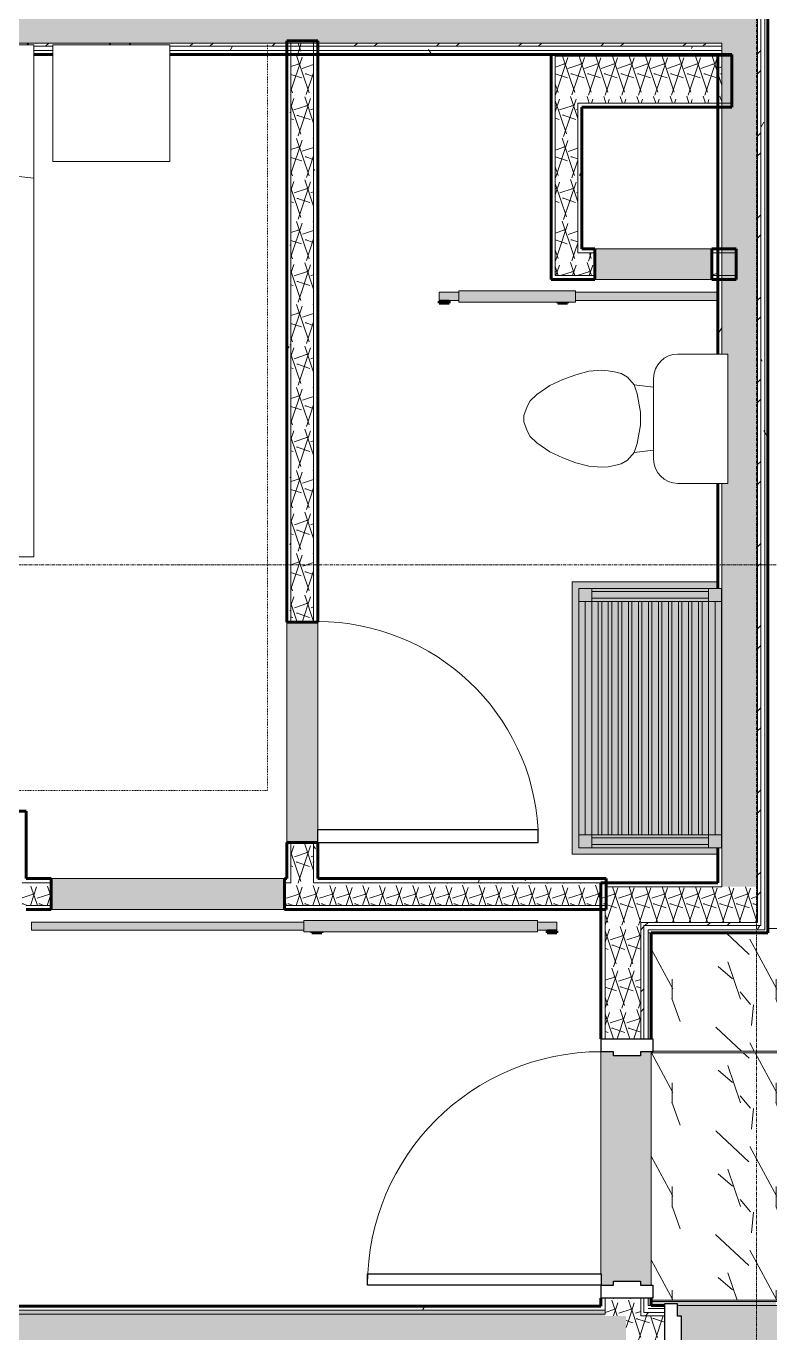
# Model space of a CAD drawing. Header units: inches. Extents: x -4169 to -1846, y 9706 to 12377.
# Drawn here: x -3593.9 to -3479.3, y 10348.7 to 10550.3 of the extents above; entities that cross this region are included whole.
import ezdxf

# ---------------------------------------------------------------- set-up
doc = ezdxf.new("R2010")
doc.units = ezdxf.units.IN
doc.header["$MEASUREMENT"] = 0
doc.linetypes.add('Dash', pattern=[0.25, 0.125, -0.125])
doc.linetypes.add('Grid Line 1_2_', pattern=[0.875, 0.5, -0.125, 0.125, -0.125])
for name, color, linetype, lineweight in [('0-1', 7, 'Continuous', 5), ('0-2', 50, 'Continuous', 18), ('A-CLNG', 13, 'Continuous', 18), ('A-CLNG-PATT-1', 252, 'Continuous', 18), ('A-DOOR', 31, 'Continuous', 18), ('A-DOOR-1', 250, 'Continuous', 9), ('A-DOOR-2', 90, 'Continuous', 30), ('A-DOOR-3', 135, 'Continuous', 18), ('A-DOOR-4', 50, 'Continuous', 18), ('A-DOOR-5', 10, 'Continuous', 60), ('A-DOOR-6', 31, 'Continuous', 30), ('A-DOOR-7', 31, 'Continuous', 9), ('A-DOOR-FRAM', 31, 'Continuous', 30), ('A-WALL', 113, 'Continuous', 18), ('A-WALL-1', 8, 'Continuous', 5), ('A-WALL-4', 10, 'Continuous', 60), ('A-WALL-5', 50, 'Continuous', 18), ('A-WALL-PATT-1', 250, 'Continuous', 9), ('A-WALL-PATT-2', 253, 'Continuous', 9), ('A-WALL-PATT-4', 111, 'Continuous', 9), ('I-FURN-1', 250, 'Continuous', 9), ('I-FURN-HDLN-1', 250, 'Dash', 9), ('I-WALL', 2, 'Continuous', 18), ('I-WALL-2', 2, 'Continuous', 5), ('I-WALL-3', 2, 'Continuous', 60), ('P-SANR-FIXT-2', 250, 'Continuous', 9), ('Q-CASE-1', 9, 'Continuous', 9), ('Q-CASE-3', 250, 'Continuous', 9), ('S-BEAM', 12, 'Continuous', 9), ('S-GRID-1', 1, 'Grid Line 1_2_', 9)]:
    doc.layers.add(name, color=color, linetype=linetype, lineweight=lineweight)
pattern_1 = [(0, (0, 0), (20.48, 5.12), [0.845, -14.515, 0.845, -14.515, -81.92]), (0, (0, 0), (20.48, 5.12), [-30.72, 0.845, -29.875, 0.845, -14.515, -35.84]), (0, (0, 0), (20.48, 5.12), [-76.8, 0.845, -9.395, 0.845, -24.755]), (120, (7.68, 2.56), (-14.67405, 15.1762003), [0.845, -14.515, 0.845, -14.515, -81.92]), (120, (7.68, 2.56), (-14.67405, 15.1762003), [-30.72, 0.845, -29.875, 0.845, -14.515, -35.84]), (120, (7.68, 2.56), (-14.67405, 15.1762003), [-76.8, 0.845, -9.395, 0.845, -24.755]), (240, (10.24, 12.8), (-5.80595, -20.2962003), [0.845, -14.515, 0.845, -14.515, -81.92]), (240, (10.24, 12.8), (-5.80595, -20.2962003), [-30.72, 0.845, -29.875, 0.845, -14.515, -35.84]), (240, (10.24, 12.8), (-5.80595, -20.2962003), [-76.8, 0.845, -9.395, 0.845, -24.755])]
pattern_2 = [(161.57, (0.32, 0.32), (-2.560496185, -0.000537386), [0, -18.214, 2.022, 0]), (18.43, (-0.32, 0.32), (-2.560496185, 0.000537386), [0, -18.214, 2.022, 0]), (108.43, (0.32, 0.32), (1.27922091, -6.400876726), [6.07, -14.166]), (71.57, (-0.32, 0.32), (1.27922091, 6.400876726), [6.07, -14.166])]
pattern_3 = [(45, (0, 0), (-6.335677, 6.335677), []), (45, (0, 9.6), (-6.335677, 6.335677), [])]

# ---------------------------------------------------------------- blocks, each defined once
blk = doc.blocks.new('SWING - SINGLE - FLUSH - 2-10 x 6-8 - PRIVACY-2632541-ENLARGED RCP - 2ND FLOOR PLAN')
at = {"layer": 'A-DOOR-1'}
blk.add_arc((17, 2.37), 34.07, 93.3657, 180, dxfattribs=at)
at = {"layer": 'A-DOOR-2'}
for p, q in [((15, 2.37), (15, 36.38)), ((17, 36.38), (15, 36.38)), ((17, 2.37), (17, 36.38)), ((17, 2.37), (15, 2.37))]:
    blk.add_line(p, q, dxfattribs=at)
blk = doc.blocks.new('BARN - FLUSH - 3-0 x 7-0 BARN DOOR-2638557-ENLARGED RCP - 2ND FLOOR PLAN')
at = {"layer": 'A-DOOR-3'}
for points in [[(-58.5, 5.82), (-58.5, 6), (-60, 6), (-60, 5.67), (-58.5, 5.67)], [(-21, 5.82), (-57, 5.82), (-57, 4.07), (-21, 4.07)], [(-22.23, 6), (-23.73, 6), (-23.73, 5.82), (-22.23, 5.82)]]:
    blk.add_hatch(color=256, dxfattribs=at).paths.add_polyline_path(points, flags=0)
h = blk.add_hatch(color=256, dxfattribs=at)
h.paths.add_polyline_path([(21, 5.57), (-21, 5.55), (-21, 4.95), (21, 4.95), (21, 5.55)], flags=0)
h.paths.add_polyline_path([(-57, 5.57), (-60, 5.55), (-60, 4.95), (-57, 4.95), (-57, 5.57)], flags=0)
h = blk.add_hatch(color=256, dxfattribs=at)
h.paths.add_polyline_path([(21, 4.32), (21, 4.95), (-21, 4.95), (-21, 4.32), (17.92, 4.32)], flags=0)
h.paths.add_polyline_path([(-57, 4.79), (-57, 4.95), (-60, 4.95), (-60, 4.32), (-57, 4.34), (-57, 4.78)], flags=0)
at = {"layer": 'A-DOOR-4'}
for p, q in [((-60, 5.57), (-57, 5.57)), ((-60, 5.57), (-60, 4.95)), ((-60, 4.95), (-60, 4.32)), ((-57, 4.32), (-60, 4.32)), ((-57, 4.07), (-57, 5.82)), ((-57, 5.82), (-21, 5.82)), ((-21, 4.07), (-57, 4.07)), ((-21, 5.82), (-21, 4.07)), ((-21, 5.57), (21, 5.57)), ((21, 4.32), (-21, 4.32)), ((21, 4.95), (21, 5.57)), ((21, 4.32), (21, 4.95))]:
    blk.add_line(p, q, dxfattribs=at)
at = {"layer": 'A-DOOR-5'}
for p, q in [((-60, 6), (-60, 5.67)), ((-58.5, 6), (-60, 6)), ((-60, 5.67), (-58.5, 5.67)), ((-58.5, 5.67), (-58.5, 6)), ((-23.73, 6), (-23.73, 5.82)), ((-22.23, 6), (-23.73, 6)), ((-22.23, 5.82), (-22.23, 6))]:
    blk.add_line(p, q, dxfattribs=at)
blk = doc.blocks.new('Bed-Standard - Queen 60_ x 79_-1433484-ENLARGED RCP - 2ND FLOOR PLAN')
at = {"layer": 'I-FURN-1'}
for p, q in [((-19.31, 41.3), (40.69, 41.3)), ((-19.31, -37.7), (-19.31, 41.3)), ((40.69, 41.3), (40.69, -37.7)), ((40.69, -23.7), (-19.31, -17.13)), ((-16.31, -23.7), (37.69, -23.7)), ((-16.31, -35.7), (-16.31, -23.7)), ((37.69, -35.7), (37.69, -23.7)), ((-16.31, -35.7), (37.69, -35.7)), ((40.69, -37.7), (-19.31, -37.7))]:
    blk.add_line(p, q, dxfattribs=at)
at = {"layer": 'I-FURN-HDLN-1'}
for p, q in [((-55.31, 77.3), (64.69, 77.3)), ((-55.31, -37.7), (-55.31, 77.3)), ((64.69, 77.3), (64.69, -37.7))]:
    blk.add_line(p, q, dxfattribs=at)
blk = doc.blocks.new('Table-Night Stand - 18_ x 18_ x 24_-1372838-ENLARGED RCP - 2ND FLOOR PLAN')
at = {"layer": 'I-FURN-1'}
for p, q in [((0.15, 0), (18.15, 0)), ((0.15, -18), (0.15, 0)), ((18.15, 0), (18.15, -18)), ((18.15, -18), (0.15, -18))]:
    blk.add_line(p, q, dxfattribs=at)
blk = doc.blocks.new('Toilet-Domestic-3D - Toilet-Domestic-3D-1372870-ENLARGED RCP - 2ND FLOOR PLAN')
at = {"layer": 'P-SANR-FIXT-2'}
for p, q in [((-3.74, 10), (-2.74, 11)), ((-2.74, 11), (-1.87, 11.5)), ((-1.87, 11.5), (-0.5, 12)), ((-0.5, 12), (0.5, 12)), ((0.5, 12), (1.87, 11.5)), ((1.87, 11.5), (2.74, 11)), ((2.74, 11), (3.74, 10)), ((-5.13, 8), (-3.74, 10)), ((3.74, 10), (5.13, 8)), ((-6.06, 6), (-5.13, 8)), ((5.13, 8), (6.06, 6)), ((-6.79, 4), (-6.06, 6)), ((6.06, 6), (6.79, 4)), ((-7.33, 1.99), (-6.79, 4)), ((6.79, 4), (7.33, 1.99)), ((-7.5, 0), (-7.33, 1.99)), ((7.33, 1.99), (7.5, 0)), ((-7.41, -1), (-7.5, 0)), ((-7.24, -2), (-7.41, -1)), ((-6.97, -3), (-7.24, -2)), ((7.24, -2), (6.97, -3)), ((7.41, -1), (7.24, -2)), ((7.5, 0), (7.41, -1)), ((-6.4, -4), (-6.97, -3)), ((-5.21, -5), (-6.4, -4)), ((6.4, -4), (5.21, -5)), ((6.97, -3), (6.4, -4)), ((-3.84, -5.5), (-5.21, -5)), ((-4.86, -8.02), (-5.21, -5)), ((-1, -6), (-3.84, -5.5)), ((1, -6), (-1, -6)), ((3.84, -5.5), (1, -6)), ((5.21, -5), (3.84, -5.5)), ((4.86, -8.02), (5.21, -5)), ((6.25, -8.02), (-6.25, -8.02)), ((-9.98, -11.75), (-9.98, -19.48)), ((9.98, -19.48), (9.98, -11.75)), ((-9.98, -19.48), (9.98, -19.48))]:
    blk.add_line(p, q, dxfattribs=at)
for centre, start, end in [((-6.25, -11.75), 90, 180), ((6.25, -11.75), 0, 90)]:
    blk.add_arc(centre, 3.73, start, end, dxfattribs=at)
blk = doc.blocks.new('Bath Vanity - Bath Vanity 42_-V102-ENLARGED RCP - 2ND FLOOR PLAN')
at = {"layer": 'Q-CASE-1'}
h = blk.add_hatch(color=256, dxfattribs=at)
h.paths.add_polyline_path([(21.74, -10.18), (21.74, -1.57), (20.74, -1.57), (20.74, -23), (-19.26, -23), (-19.26, -1.57), (-20.26, -1.57), (-20.26, -24), (21.74, -24), (21.74, -10.73)], flags=0)
h.paths.add_polyline_path([(18.74, -22), (18.74, -21), (-17.26, -21), (-17.26, -22), (14.2, -22)], flags=0)
h.paths.add_polyline_path([(18.74, -12.23), (18.74, -11.73), (-17.26, -11.73), (-17.26, -12.27), (18.74, -12.27)], flags=0)
h.paths.add_polyline_path([(18.74, -10.18), (-17.26, -10.18), (-17.26, -10.73), (18.74, -10.73)], flags=0)
h.paths.add_polyline_path([(18.74, -4), (-17.26, -4), (-17.26, -4.55), (18.74, -4.55)], flags=0)
h.paths.add_polyline_path([(18.74, -13.27), (-17.26, -13.27), (-17.26, -13.82), (18.74, -13.82), (18.74, -13.45)], flags=0)
h.paths.add_polyline_path([(18.74, -14.82), (-17.26, -14.82), (-17.26, -15.36), (18.74, -15.36)], flags=0)
h.paths.add_polyline_path([(18.74, -16.91), (18.74, -16.36), (-17.26, -16.36), (-17.26, -16.91), (14.2, -16.91)], flags=0)
h.paths.add_polyline_path([(18.74, -8.64), (-17.26, -8.64), (-17.26, -9.18), (18.74, -9.18)], flags=0)
h.paths.add_polyline_path([(18.74, -3), (18.74, -2), (-17.26, -2), (-17.26, -3), (14.2, -3)], flags=0)
h.paths.add_polyline_path([(18.74, -18.45), (18.74, -17.91), (-17.26, -17.91), (-17.26, -18.45), (14.2, -18.45)], flags=0)
h.paths.add_polyline_path([(18.74, -20), (18.74, -19.45), (-17.26, -19.45), (-17.26, -20), (14.2, -20)], flags=0)
h.paths.add_polyline_path([(18.74, -7.09), (-17.26, -7.09), (-17.26, -7.64), (18.74, -7.64)], flags=0)
h.paths.add_polyline_path([(18.74, -6.09), (18.74, -5.55), (-17.26, -5.55), (-17.26, -6.09), (14.2, -6.09)], flags=0)
h = blk.add_hatch(color=256, dxfattribs=at)
h.paths.add_polyline_path([(20.74, -21), (18.74, -21), (18.74, -23), (20.74, -23), (20.74, -22)], flags=0)
h.paths.add_polyline_path([(20.74, -3), (20.74, -1), (18.74, -1), (18.74, -3), (20.24, -3)], flags=0)
h.paths.add_polyline_path([(-17.26, -3), (-17.26, -1), (-19.26, -1), (-19.26, -3), (-17.76, -3)], flags=0)
h.paths.add_polyline_path([(-17.26, -22), (-17.26, -21), (-19.26, -21), (-19.26, -23), (-17.26, -23)], flags=0)
for points in [[(18.74, -2), (18.74, -1), (-17.26, -1), (-17.26, -2), (14.2, -2)], [(-18.76, -4), (-18.76, -3), (-19.26, -3), (-19.26, -21), (-18.76, -21), (-18.76, -4.55)], [(-17.76, -4), (-17.76, -3), (-18.76, -3), (-18.76, -21), (-17.76, -21), (-17.76, -4.55)], [(-17.26, -3), (-17.76, -3), (-17.76, -21), (-17.26, -21), (-17.26, -4)], [(18.74, -4), (18.74, -3), (-17.26, -3), (-17.26, -4), (14.2, -4)], [(19.24, -13.27), (19.24, -3), (18.74, -3), (18.74, -21), (19.24, -21), (19.24, -13.45)], [(20.24, -13.27), (20.24, -3), (19.24, -3), (19.24, -21), (20.24, -21), (20.24, -13.45)], [(20.74, -12.23), (20.74, -3), (20.24, -3), (20.24, -21), (20.74, -21), (20.74, -12.27)], [(18.74, -5.55), (18.74, -4.55), (-17.26, -4.55), (-17.26, -5.55), (14.2, -5.55)], [(18.74, -7.09), (18.74, -6.09), (-17.26, -6.09), (-17.26, -7.09), (14.2, -7.09)], [(18.74, -8.64), (18.74, -7.64), (-17.26, -7.64), (-17.26, -8.64), (14.2, -8.64)], [(18.74, -10.18), (18.74, -9.18), (-17.26, -9.18), (-17.26, -10.18), (14.2, -10.18)], [(18.74, -11.73), (18.74, -10.73), (-17.26, -10.73), (-17.26, -11.73), (14.2, -11.73)], [(18.74, -13.27), (18.74, -12.27), (-17.26, -12.27), (-17.26, -13.27), (14.2, -13.27)], [(18.74, -14.82), (18.74, -13.82), (-17.26, -13.82), (-17.26, -14.82), (14.2, -14.82)], [(18.74, -16.36), (18.74, -15.36), (-17.26, -15.36), (-17.26, -16.36), (14.2, -16.36)], [(18.74, -17.91), (18.74, -16.91), (-17.26, -16.91), (-17.26, -17.91), (14.2, -17.91)], [(18.74, -19.45), (18.74, -18.45), (-17.26, -18.45), (-17.26, -19.45), (14.2, -19.45)], [(18.74, -21), (18.74, -20), (-17.26, -20), (-17.26, -21), (14.2, -21)], [(18.74, -22), (-17.26, -22), (-17.26, -23), (18.74, -23)]]:
    blk.add_hatch(color=256, dxfattribs=at).paths.add_polyline_path(points, flags=0)
at = {"layer": 'Q-CASE-3'}
for p, q in [((-20.26, -24), (-20.26, -1.57)), ((-19.26, -3), (-19.26, -1)), ((-19.26, -1), (-17.26, -1)), ((18.74, -1), (-17.26, -1)), ((-17.26, -1), (-17.26, -3)), ((18.74, -2), (-17.26, -2)), ((18.74, -3), (18.74, -1)), ((18.74, -1), (20.74, -1)), ((20.74, -1), (20.74, -3)), ((21.74, -1.57), (21.74, -24)), ((-19.26, -3), (-19.26, -21)), ((-17.26, -3), (-19.26, -3)), ((-18.76, -3), (-18.76, -21)), ((-17.76, -3), (-17.76, -21)), ((18.74, -3), (-17.26, -3)), ((-17.26, -3), (-17.26, -21)), ((-17.26, -4), (18.74, -4)), ((18.74, -3), (18.74, -21)), ((20.74, -3), (18.74, -3)), ((19.24, -3), (19.24, -21)), ((20.24, -3), (20.24, -21)), ((20.74, -3), (20.74, -21)), ((18.74, -4.55), (-17.26, -4.55)), ((-17.26, -5.55), (18.74, -5.55)), ((18.74, -6.09), (-17.26, -6.09)), ((-17.26, -7.09), (18.74, -7.09)), ((18.74, -7.64), (-17.26, -7.64)), ((-17.26, -8.64), (18.74, -8.64)), ((18.74, -9.18), (-17.26, -9.18)), ((-17.26, -10.18), (18.74, -10.18)), ((18.74, -10.73), (-17.26, -10.73)), ((-17.26, -11.73), (18.74, -11.73)), ((18.74, -12.27), (-17.26, -12.27)), ((-17.26, -13.27), (18.74, -13.27)), ((18.74, -13.82), (-17.26, -13.82)), ((-17.26, -14.82), (18.74, -14.82)), ((18.74, -15.36), (-17.26, -15.36)), ((-17.26, -16.36), (18.74, -16.36)), ((18.74, -16.91), (-17.26, -16.91)), ((-17.26, -17.91), (18.74, -17.91)), ((18.74, -18.45), (-17.26, -18.45)), ((-17.26, -19.45), (18.74, -19.45)), ((18.74, -20), (-17.26, -20)), ((-19.26, -23), (-19.26, -21)), ((-19.26, -21), (-17.26, -21)), ((-17.26, -21), (18.74, -21)), ((-17.26, -21), (-17.26, -23)), ((18.74, -22), (-17.26, -22)), ((18.74, -23), (18.74, -21)), ((18.74, -21), (20.74, -21)), ((20.74, -21), (20.74, -23)), ((21.74, -24), (-20.26, -24)), ((-17.26, -23), (-19.26, -23)), ((18.74, -23), (-17.26, -23)), ((20.74, -23), (18.74, -23))]:
    blk.add_line(p, q, dxfattribs=at)
blk = doc.blocks.new('BARN - FLUSH - WIDTH 2-V103-ENLARGED RCP - 2ND FLOOR PLAN')
at = {"layer": 'A-DOOR-3'}
h = blk.add_hatch(color=256, dxfattribs=at)
h.paths.add_polyline_path([(-1.94, -4.95), (9.94, -4.94), (9.94, -4.32), (-12, -4.34), (-12, -4.95), (-2.97, -4.95)], flags=0)
h.paths.add_polyline_path([(-30, -4.95), (-30, -4.32), (-33, -4.34), (-33, -4.95)], flags=0)
h = blk.add_hatch(color=256, dxfattribs=at)
h.paths.add_polyline_path([(-30, -5.57), (-30, -4.95), (-33, -4.95), (-33, -5.57)], flags=0)
h.paths.add_polyline_path([(4.76, -5.57), (9.94, -5.55), (9.94, -4.95), (-12, -4.95), (-12, -5.57), (3.78, -5.57)], flags=0)
for points in [[(-31.5, -6), (-31.5, -5.67), (-33, -5.67), (-33, -6)], [(-12, -5.82), (-12, -4.07), (-30, -4.07), (-30, -5.82), (-17.6, -5.82)], [(-13.23, -6), (-13.23, -5.82), (-14.73, -5.82), (-14.73, -6)]]:
    blk.add_hatch(color=256, dxfattribs=at).paths.add_polyline_path(points, flags=0)
at = {"layer": 'A-DOOR-4'}
for p, q in [((-30, -4.32), (-33, -4.32)), ((-33, -4.32), (-33, -4.95)), ((-33, -4.95), (-33, -5.57)), ((-33, -5.57), (-30, -5.57)), ((-30, -5.82), (-30, -4.07)), ((-30, -4.07), (-12, -4.07)), ((-12, -5.82), (-30, -5.82)), ((-12, -4.07), (-12, -5.82)), ((9.94, -4.32), (-12, -4.32)), ((-12, -5.57), (9.94, -5.57))]:
    blk.add_line(p, q, dxfattribs=at)
at = {"layer": 'A-DOOR-5'}
for p, q in [((-33, -6), (-33, -5.67)), ((-33, -5.67), (-31.5, -5.67)), ((-31.5, -6), (-33, -6)), ((-31.5, -5.67), (-31.5, -6)), ((-14.73, -6), (-14.73, -5.82)), ((-13.23, -6), (-14.73, -6)), ((-13.23, -5.82), (-13.23, -6))]:
    blk.add_line(p, q, dxfattribs=at)
blk = doc.blocks.new('CTR - 1st Phase - Unit Layouts_rvt-1-ENLARGED RCP - 2ND FLOOR PLAN')
at = {"layer": 'A-WALL-1'}
for points in [[(-3508.86, 10545.69), (-3487.3, 10545.71), (-3487.3, 10545.94), (-3512.36, 10545.94), (-3512.36, 10545.69)], [(-3497.95, 10511.19), (-3488.23, 10511.19), (-3488.23, 10515.94), (-3506.23, 10515.94), (-3506.23, 10511.19), (-3499.17, 10511.19)], [(-3548.98, 10424.37), (-3548.98, 10458.37), (-3553.73, 10458.37), (-3553.73, 10424.37), (-3549.61, 10424.37)], [(-3554.1, 10414.04), (-3554.1, 10418.79), (-3590.1, 10418.79), (-3590.1, 10414.04), (-3554.28, 10414.04)]]:
    blk.add_hatch(color=256, dxfattribs=at).paths.add_polyline_path(points, flags=0)
at = {"layer": 'A-WALL-PATT-1'}
h = blk.add_hatch(dxfattribs=at)
h.set_pattern_fill('FP_1', color=256, style=0, pattern_type=2)
h.set_pattern_definition(pattern_1)
h.paths.add_polyline_path([(-3553.11, 10418.79), (-3553.11, 10424.37), (-3553.73, 10424.37), (-3553.73, 10418.79)], flags=0)
h.paths.add_polyline_path([(-3553.11, 10458.37), (-3553.11, 10545.94), (-3553.73, 10545.94), (-3553.73, 10458.37)], flags=0)
h = blk.add_hatch(dxfattribs=at)
h.set_pattern_fill('FP_1', color=256, style=0, pattern_type=2)
h.set_pattern_definition(pattern_1)
h.paths.add_polyline_path([(-3548.98, 10418.79), (-3548.98, 10424.37), (-3549.61, 10424.37), (-3549.61, 10418.79)], flags=0)
h.paths.add_polyline_path([(-3549.61, 10458.37), (-3548.98, 10458.37), (-3548.98, 10545.94), (-3549.61, 10545.94), (-3549.61, 10510.54)], flags=0)
h = blk.add_hatch(dxfattribs=at)
h.set_pattern_fill('FP_1', color=256, style=0, pattern_type=2)
h.set_pattern_definition(pattern_1)
h.paths.add_polyline_path([(-3508.23, 10515.94), (-3508.23, 10538.44), (-3508.86, 10538.44), (-3508.86, 10515.94)], flags=0)
h = blk.add_hatch(dxfattribs=at)
h.set_pattern_fill('FP_1', color=256, style=0, pattern_type=2)
h.set_pattern_definition(pattern_1)
h.paths.add_polyline_path([(-3487.3, 10537.81), (-3487.3, 10538.44), (-3508.23, 10538.44), (-3508.23, 10537.81), (-3490.73, 10537.81)], flags=0)
h = blk.add_hatch(dxfattribs=at)
h.set_pattern_fill('FP_1', color=256, style=0, pattern_type=2)
h.set_pattern_definition(pattern_1)
h.paths.add_polyline_path([(-3512.98, 10511.19), (-3506.23, 10511.19), (-3506.23, 10511.81), (-3512.98, 10511.81)], flags=0)
h.paths.add_polyline_path([(-3488.23, 10511.19), (-3487.3, 10511.19), (-3487.3, 10511.81), (-3488.23, 10511.81)], flags=0)
h = blk.add_hatch(dxfattribs=at)
h.set_pattern_fill('FP_1', color=256, style=0, pattern_type=2)
h.set_pattern_definition(pattern_1)
h.paths.add_polyline_path([(-3504.48, 10418.16), (-3504.48, 10418.79), (-3549.61, 10418.79), (-3549.61, 10418.16), (-3506.39, 10418.16)], flags=0)
h.paths.add_polyline_path([(-3554.1, 10418.16), (-3553.11, 10418.16), (-3553.11, 10418.79), (-3554.1, 10418.79)], flags=0)
h.paths.add_polyline_path([(-3590.1, 10418.16), (-3590.1, 10418.79), (-3593.94, 10418.79), (-3593.94, 10418.16)], flags=0)
h = blk.add_hatch(dxfattribs=at)
h.set_pattern_fill('FP_1', color=256, style=0, pattern_type=2)
h.set_pattern_definition(pattern_1)
h.paths.add_polyline_path([(-3504.48, 10414.04), (-3504.48, 10414.66), (-3554.1, 10414.66), (-3554.1, 10414.04), (-3504.67, 10414.04)], flags=0)
h.paths.add_polyline_path([(-3590.1, 10414.04), (-3590.1, 10414.66), (-3593.94, 10414.66), (-3593.94, 10414.04), (-3592.28, 10414.04)], flags=0)
at = {"layer": 'A-WALL-PATT-2'}
h = blk.add_hatch(dxfattribs=at)
h.set_pattern_fill('FP_2', color=256, style=0, pattern_type=2)
h.set_pattern_definition(pattern_2)
h.paths.add_polyline_path([(-3553.04, 10418.16), (-3549.61, 10418.16), (-3549.61, 10424.37), (-3553.11, 10424.37), (-3553.11, 10418.16)], flags=0)
h.paths.add_polyline_path([(-3553.11, 10458.37), (-3549.61, 10458.37), (-3549.62, 10547.69), (-3553.11, 10547.69), (-3553.11, 10510.54)], flags=0)
h = blk.add_hatch(dxfattribs=at)
h.set_pattern_fill('FP_2', color=256, style=0, pattern_type=2)
h.set_pattern_definition(pattern_2)
h.paths.add_polyline_path([(-3512.36, 10515.31), (-3508.86, 10515.31), (-3508.86, 10545.69), (-3512.36, 10545.69), (-3512.36, 10515.94)], flags=0)
h = blk.add_hatch(dxfattribs=at)
h.set_pattern_fill('FP_2', color=256, style=0, pattern_type=2)
h.set_pattern_definition(pattern_2)
h.paths.add_polyline_path([(-3508.86, 10538.44), (-3486.67, 10538.44), (-3486.67, 10545.69), (-3508.86, 10545.69)], flags=0)
h = blk.add_hatch(dxfattribs=at)
h.set_pattern_fill('FP_2', color=256, style=0, pattern_type=2)
h.set_pattern_definition(pattern_2)
h.paths.add_polyline_path([(-3487.3, 10511.81), (-3487.3, 10515.31), (-3488.23, 10515.31), (-3488.23, 10511.81)], flags=0)
h.paths.add_polyline_path([(-3508.86, 10511.81), (-3506.23, 10511.81), (-3506.23, 10515.31), (-3512.36, 10515.31), (-3512.36, 10511.81)], flags=0)
h = blk.add_hatch(dxfattribs=at)
h.set_pattern_fill('FP_2', color=256, style=0, pattern_type=2)
h.set_pattern_definition(pattern_2)
h.paths.add_polyline_path([(-3504.48, 10414.66), (-3504.48, 10418.16), (-3554.1, 10418.16), (-3554.1, 10414.66), (-3506.39, 10414.66)], flags=0)
h.paths.add_polyline_path([(-3594.57, 10414.66), (-3590.1, 10414.66), (-3590.1, 10418.16), (-3594.57, 10418.16)], flags=0)
at = {"layer": 'A-WALL-4'}
for p, q in [((-3553.73, 10458.37), (-3553.73, 10548.04)), ((-3553.73, 10548.04), (-3548.98, 10548.04)), ((-3548.98, 10548.04), (-3548.98, 10458.37)), ((-3512.98, 10515.94), (-3512.98, 10545.94)), ((-3512.98, 10545.94), (-3512.36, 10545.94)), ((-3512.36, 10545.94), (-3508.23, 10545.94)), ((-3508.23, 10545.94), (-3485.1, 10545.94)), ((-3485.1, 10545.94), (-3485.1, 10537.81)), ((-3508.23, 10537.81), (-3508.23, 10515.94)), ((-3485.1, 10537.81), (-3508.23, 10537.81)), ((-3512.98, 10511.81), (-3512.98, 10515.94)), ((-3508.23, 10515.94), (-3506.23, 10515.94)), ((-3506.23, 10515.94), (-3506.23, 10511.19)), ((-3488.23, 10515.94), (-3484.47, 10515.94)), ((-3488.23, 10511.19), (-3488.23, 10515.94)), ((-3484.47, 10515.94), (-3484.47, 10511.19)), ((-3512.98, 10511.19), (-3512.98, 10511.81)), ((-3506.23, 10511.19), (-3512.98, 10511.19)), ((-3484.47, 10511.19), (-3488.23, 10511.19)), ((-3548.98, 10458.37), (-3553.73, 10458.37)), ((-3599.24, 10429.21), (-3593.94, 10429.21)), ((-3593.94, 10429.21), (-3593.94, 10428.59)), ((-3593.94, 10428.59), (-3593.94, 10424.46)), ((-3593.94, 10424.46), (-3593.94, 10418.79)), ((-3553.73, 10418.79), (-3553.73, 10424.37)), ((-3553.73, 10424.37), (-3548.98, 10424.37)), ((-3548.98, 10424.37), (-3548.98, 10418.79)), ((-3593.94, 10418.79), (-3590.1, 10418.79)), ((-3590.1, 10418.79), (-3590.1, 10414.04)), ((-3554.1, 10418.79), (-3553.73, 10418.79)), ((-3554.1, 10414.04), (-3554.1, 10418.79)), ((-3548.98, 10418.79), (-3504.48, 10418.79)), ((-3504.48, 10418.79), (-3504.48, 10414.04)), ((-3590.1, 10414.04), (-3593.94, 10414.04)), ((-3504.48, 10414.04), (-3554.1, 10414.04))]:
    blk.add_line(p, q, dxfattribs=at)
at = {"layer": 'A-WALL-5'}
for p, q in [((-3553.11, 10458.37), (-3553.11, 10548.04)), ((-3549.61, 10458.37), (-3549.61, 10548.04)), ((-3512.36, 10545.94), (-3512.36, 10545.69)), ((-3512.36, 10545.94), (-3512.36, 10545.69)), ((-3512.36, 10545.69), (-3512.36, 10515.94)), ((-3508.86, 10545.69), (-3512.36, 10545.69)), ((-3508.23, 10545.69), (-3508.86, 10545.69)), ((-3508.23, 10545.69), (-3485.1, 10545.69)), ((-3508.86, 10538.44), (-3508.86, 10515.94)), ((-3508.23, 10538.44), (-3508.86, 10538.44)), ((-3508.23, 10538.44), (-3485.1, 10538.44)), ((-3512.36, 10515.94), (-3512.36, 10515.31)), ((-3512.36, 10515.31), (-3512.36, 10511.81)), ((-3508.86, 10515.94), (-3508.86, 10515.31)), ((-3506.23, 10515.31), (-3508.86, 10515.31)), ((-3488.23, 10515.94), (-3506.23, 10515.94)), ((-3484.47, 10515.31), (-3488.23, 10515.31)), ((-3506.23, 10511.81), (-3512.36, 10511.81)), ((-3506.23, 10511.19), (-3488.23, 10511.19)), ((-3484.47, 10511.81), (-3488.23, 10511.81)), ((-3553.73, 10458.37), (-3553.73, 10424.37)), ((-3548.98, 10424.37), (-3548.98, 10458.37)), ((-3553.11, 10418.79), (-3553.11, 10424.37)), ((-3549.61, 10418.79), (-3549.61, 10424.37)), ((-3594.57, 10418.16), (-3593.94, 10418.16)), ((-3590.1, 10418.16), (-3593.94, 10418.16)), ((-3554.1, 10418.79), (-3590.1, 10418.79)), ((-3553.11, 10418.16), (-3554.1, 10418.16)), ((-3553.11, 10418.79), (-3553.11, 10418.16)), ((-3549.61, 10418.79), (-3549.61, 10418.16)), ((-3504.48, 10418.16), (-3549.61, 10418.16)), ((-3590.1, 10414.66), (-3593.94, 10414.66)), ((-3590.1, 10414.04), (-3554.1, 10414.04)), ((-3504.48, 10414.66), (-3554.1, 10414.66))]:
    blk.add_line(p, q, dxfattribs=at)
at = {"layer": '0-2'}
for name, p, rotation in [('Bed-Standard - Queen 60_ x 79_-1433484-ENLARGED RCP - 2ND FLOOR PLAN', (-3612.05, 10509.71), 180), ('Table-Night Stand - 18_ x 18_ x 24_-1372838-ENLARGED RCP - 2ND FLOOR PLAN', (-3571.66, 10529.41), 180), ('Toilet-Domestic-3D - Toilet-Domestic-3D-1372870-ENLARGED RCP - 2ND FLOOR PLAN', (-3505.2, 10489.74), 90.00000000000811), ('Bath Vanity - Bath Vanity 42_-V102-ENLARGED RCP - 2ND FLOOR PLAN', (-3485.72, 10444.3), 269.9999999999998), ('SWING - SINGLE - FLUSH - 2-10 x 6-8 - PRIVACY-2632541-ENLARGED RCP - 2ND FLOOR PLAN', (-3551.36, 10441.37), 269.9999999999893), ('BARN - FLUSH - 3-0 x 7-0 BARN DOOR-2638557-ENLARGED RCP - 2ND FLOOR PLAN', (-3572.1, 10416.41), 180)]:
    blk.add_blockref(name, p, dxfattribs=dict(at, rotation=rotation))
blk.add_blockref('BARN - FLUSH - WIDTH 2-V103-ENLARGED RCP - 2ND FLOOR PLAN', (-3497.23, 10513.56), dxfattribs=at)
blk = doc.blocks.new('CTR - 1st Phase - Shell_rvt-1-ENLARGED RCP - 2ND FLOOR PLAN')
at = {"layer": 'S-GRID-1'}
for p, q in [((-3481.32, 9836.18), (-3481.32, 12344.54)), ((-1846.46, 10467.19), (-4136.46, 10467.19))]:
    blk.add_line(p, q, dxfattribs=at)
blk = doc.blocks.new('Dimension Lumber - LVL - 3_5X5_5-V162-ENLARGED RCP - 2ND FLOOR PLAN')
at = {"layer": 'S-BEAM'}
blk.add_hatch(color=256, dxfattribs=at).paths.add_polyline_path([(18.6, 1.17), (35.62, 1.17), (35.62, 1.75), (-43.63, 1.75), (-43.63, 1.17), (-41.6, 1.17), (-41.6, 1.42), (-39.6, 1.42), (-39.6, 1.17), (-24.37, 1.17), (-24.37, 1.73), (18.6, 1.73)], flags=0)
blk.add_line((-43.63, 1.75), (35.62, 1.75), dxfattribs=at)
blk = doc.blocks.new('HOLLOW METAL - UNIT DOOR-2160819-ENLARGED RCP - 2ND FLOOR PLAN')
at = {"layer": 'A-DOOR-6'}
for p, q in [((16.25, -4.125), (18, -4.125)), ((16.25, -40.125), (16.25, -4.125)), ((18, -4.125), (18, -40.125)), ((18, -40.125), (16.25, -40.125))]:
    blk.add_line(p, q, dxfattribs=at)
at = {"layer": 'A-DOOR-7'}
blk.add_arc((18, -4.125), 36, 180, 270, dxfattribs=at)
at = {"layer": 'A-DOOR-FRAM'}
for p, q in [((-20, 3.875), (-18, 3.875)), ((-20, -4.125), (-20, 3.875)), ((-18, 3.875), (-18, 1.9375)), ((18, 3.875), (20, 3.875)), ((18, 1.9375), (18, 3.875)), ((20, 3.875), (20, -4.125)), ((-18, 1.9375), (-17.375, 1.9375)), ((-17.375, 1.9375), (-17.375, -2.1875)), ((17.375, 1.9375), (18, 1.9375)), ((17.375, -2.1875), (17.375, 1.9375)), ((-18, -2.1875), (-18, -4.125)), ((-17.375, -2.1875), (-18, -2.1875)), ((18, -2.1875), (17.375, -2.1875)), ((18, -4.125), (18, -2.1875)), ((-18, -4.125), (-20, -4.125)), ((20, -4.125), (18, -4.125))]:
    blk.add_line(p, q, dxfattribs=at)
blk = doc.blocks.new('HOLLOW METAL - UNIT DOOR-2154430-ENLARGED RCP - 2ND FLOOR PLAN')
at = {"layer": 'A-DOOR-6'}
for p, q in [((18, 40.125), (16.25, 40.125)), ((16.25, 40.125), (16.25, 4.125)), ((18, 4.125), (18, 40.125)), ((16.25, 4.125), (18, 4.125))]:
    blk.add_line(p, q, dxfattribs=at)
at = {"layer": 'A-DOOR-7'}
blk.add_arc((18, 4.125), 36, 90, 180, dxfattribs=at)
at = {"layer": 'A-DOOR-FRAM'}
for p, q in [((-18, 4.125), (-20, 4.125)), ((-20, 4.125), (-20, -3.875)), ((-18, 2.1875), (-18, 4.125)), ((18, 4.125), (18, 2.1875)), ((20, 4.125), (18, 4.125)), ((20, -3.875), (20, 4.125)), ((-17.375, 2.1875), (-18, 2.1875)), ((-17.375, -1.9375), (-17.375, 2.1875)), ((18, 2.1875), (17.375, 2.1875)), ((17.375, 2.1875), (17.375, -1.9375)), ((-18, -3.875), (-18, -1.9375)), ((-18, -1.9375), (-17.375, -1.9375)), ((17.375, -1.9375), (18, -1.9375)), ((18, -1.9375), (18, -3.875)), ((-20, -3.875), (-18, -3.875)), ((18, -3.875), (20, -3.875))]:
    blk.add_line(p, q, dxfattribs=at)

msp = doc.modelspace()

# ---------------------------------------------------------------- hatches: boundary and pattern name
at = {"layer": 'A-CLNG-PATT-1'}
h = msp.add_hatch(dxfattribs=at)
h.set_pattern_fill('FP_56', color=256, style=0, pattern_type=2)
h.set_pattern_definition([(108.435, (4.16, 0), (-16.000521, 32.0003383), [6.072, -44.525]), (139.399, (2.24, 5.76), (-96.00016541, 79.9998798), [2.95, -144.562]), (136.848, (16, 7.68), (-240.00202852, 223.9982064), [7.018, -343.889]), (109.983, (10.88, 12.48), (-47.99971113, 127.99986808), [3.746, -183.53]), (90, (9.6, 0), (-16, 16), [3.2, -12.8]), (118.443, (9.6, 3.2), (112.0002199, -207.99937941), [8.734, -427.981]), (84.289, (5.44, 10.88), (-16.00092206, -143.99947947), [3.216, -157.582]), (129.806, (5.76, 14.08), (64.00060153, -80.0001644), [2.499, -122.465])])
h.paths.add_polyline_path([(-3435.32, 10352.96), (-3435.32, 10353.52), (-3478.3, 10353.52), (-3478.3, 10352.96), (-3457.52, 10352.96), (-3457.52, 10353.21), (-3455.52, 10353.21), (-3455.52, 10352.96)], flags=0)
h.paths.add_polyline_path([(-3497.3, 10353.77), (-3435.32, 10353.77), (-3435.32, 10391.92), (-3497.55, 10391.92), (-3497.55, 10356.09), (-3497.3, 10356.09), (-3497.3, 10354.09), (-3497.55, 10354.09), (-3497.55, 10353.77)], flags=0)
h.paths.add_polyline_path([(-3447.3, 10392.17), (-3435.32, 10392.17), (-3435.32, 10411.12), (-3479.55, 10411.12), (-3479.55, 10410.41), (-3497.55, 10410.41), (-3497.55, 10394.09), (-3497.3, 10394.09), (-3497.3, 10392.17), (-3455.74, 10392.17)], flags=0)
at = {"layer": 'A-WALL-PATT-4'}
h = msp.add_hatch(dxfattribs=at)
h.set_pattern_fill('FP_1', color=256, style=0, pattern_type=2)
h.set_pattern_definition(pattern_1)
h.paths.add_polyline_path([(-3480.05, 10410.91), (-3479.55, 10410.91), (-3479.55, 10650.06), (-3480.05, 10650.06), (-3480.05, 10411.12)], flags=0)
h = msp.add_hatch(dxfattribs=at)
h.set_pattern_fill('FP_38', color=256, style=0, pattern_type=2)
h.set_pattern_definition(pattern_3)
h.paths.add_polyline_path([(-3481.07, 10412.04), (-3480.67, 10412.04), (-3480.67, 10648.94), (-3481.17, 10648.94), (-3481.17, 10412.04)], flags=0)
h = msp.add_hatch(dxfattribs=at)
h.set_pattern_fill('FP_1', color=256, style=0, pattern_type=2)
h.set_pattern_definition(pattern_1)
h.paths.add_polyline_path([(-3480.05, 10411.54), (-3480.06, 10649.44), (-3480.67, 10649.44), (-3480.66, 10411.54)], flags=0)
h = msp.add_hatch(dxfattribs=at)
h.set_pattern_fill('FP_1', color=256, style=0, pattern_type=2)
h.set_pattern_definition(pattern_1)
h.paths.add_polyline_path([(-3486.67, 10418.16), (-3486.67, 10479.77), (-3487.3, 10479.77), (-3487.3, 10463.56), (-3486.72, 10463.56), (-3486.72, 10423.56), (-3487.3, 10423.56), (-3487.3, 10418.16)], flags=0)
h.paths.add_polyline_path([(-3487.3, 10499.72), (-3486.67, 10499.72), (-3486.67, 10538.44), (-3487.3, 10538.44), (-3487.3, 10508.16)], flags=0)
h.paths.add_polyline_path([(-3486.72, 10545.69), (-3486.67, 10545.69), (-3486.67, 10546.56), (-3487.3, 10546.56), (-3487.3, 10545.69), (-3486.76, 10545.69)], flags=0)
h.paths.add_polyline_path([(-3487.3, 10553.81), (-3486.67, 10553.82), (-3486.67, 10642.81), (-3487.3, 10642.81), (-3487.3, 10554.44)], flags=0)
h = msp.add_hatch(dxfattribs=at)
h.set_pattern_fill('FP_2', color=256, style=0, pattern_type=2)
h.set_pattern_definition(pattern_2)
h.paths.add_polyline_path([(-3481.17, 10417.54), (-3481.18, 10643.44), (-3486.67, 10643.44), (-3486.67, 10499.72), (-3485.72, 10499.72), (-3485.72, 10479.77), (-3486.67, 10479.77), (-3486.67, 10417.54), (-3481.59, 10417.54)], flags=0)
h = msp.add_hatch(dxfattribs=at)
h.set_pattern_fill('FP_2', color=256, style=0, pattern_type=2)
h.set_pattern_definition(pattern_2)
h.paths.add_polyline_path([(-3486.67, 10547.69), (-3486.67, 10553.19), (-3852.47, 10553.19), (-3852.47, 10547.69), (-3487.01, 10547.69)], flags=0)
h = msp.add_hatch(dxfattribs=at)
h.set_pattern_fill('FP_38', color=256, style=0, pattern_type=2)
h.set_pattern_definition(pattern_3)
h.paths.add_polyline_path([(-3486.67, 10547.19), (-3486.67, 10547.69), (-3549.61, 10547.69), (-3549.61, 10547.19), (-3486.7, 10547.19)], flags=0)
h.paths.add_polyline_path([(-3814.04, 10547.19), (-3747.99, 10547.19), (-3747.99, 10547.41), (-3717.99, 10547.41), (-3717.99, 10547.19), (-3680.87, 10547.19), (-3680.87, 10547.69), (-3814.04, 10547.69), (-3814.04, 10547.64)], flags=0)
h.paths.add_polyline_path([(-3821.29, 10547.19), (-3821.29, 10547.69), (-3852.47, 10547.69), (-3852.47, 10547.19), (-3823.54, 10547.19)], flags=0)
h.paths.add_polyline_path([(-3673.74, 10547.19), (-3673.74, 10547.41), (-3655.74, 10547.41), (-3655.74, 10547.19), (-3652.74, 10547.19), (-3652.74, 10547.41), (-3592.74, 10547.41), (-3592.74, 10547.19), (-3589.81, 10547.19), (-3589.81, 10547.41), (-3571.81, 10547.41), (-3571.81, 10547.19), (-3553.11, 10547.19), (-3553.11, 10547.69), (-3677.37, 10547.69), (-3677.37, 10547.19)], flags=0)
h = msp.add_hatch(dxfattribs=at)
h.set_pattern_fill('FP_1', color=256, style=0, pattern_type=2)
h.set_pattern_definition(pattern_1)
h.paths.add_polyline_path([(-3486.67, 10546.56), (-3486.67, 10547.19), (-3549.61, 10547.19), (-3549.61, 10546.56), (-3486.71, 10546.56)], flags=0)
h.paths.add_polyline_path([(-3835.61, 10546.56), (-3747.99, 10546.56), (-3747.99, 10547.19), (-3852.47, 10547.19), (-3852.47, 10546.56), (-3848.54, 10546.56)], flags=0)
h.paths.add_polyline_path([(-3571.81, 10546.56), (-3553.11, 10546.56), (-3553.11, 10547.19), (-3571.81, 10547.19), (-3571.81, 10546.71)], flags=0)
h.paths.add_polyline_path([(-3717.99, 10546.56), (-3680.87, 10546.56), (-3680.87, 10547.19), (-3717.99, 10547.19), (-3717.99, 10546.96)], flags=0)
h.paths.add_polyline_path([(-3677.37, 10546.56), (-3673.74, 10546.56), (-3673.74, 10547.19), (-3677.37, 10547.19), (-3677.37, 10546.89)], flags=0)
h.paths.add_polyline_path([(-3589.81, 10546.56), (-3589.81, 10547.19), (-3592.74, 10547.19), (-3592.74, 10546.56)], flags=0)
h.paths.add_polyline_path([(-3655.74, 10546.56), (-3652.74, 10546.56), (-3652.74, 10547.19), (-3655.74, 10547.19), (-3655.74, 10546.85)], flags=0)
h = msp.add_hatch(dxfattribs=at)
h.set_pattern_fill('FP_1', color=256, style=0, pattern_type=2)
h.set_pattern_definition(pattern_1)
h.paths.add_polyline_path([(-3852.47, 10545.94), (-3747.99, 10545.94), (-3747.99, 10546.56), (-3852.47, 10546.56)], flags=0)
h.paths.add_polyline_path([(-3487.3, 10545.94), (-3487.3, 10546.56), (-3549.61, 10546.56), (-3549.61, 10545.94), (-3491.35, 10545.94)], flags=0)
h.paths.add_polyline_path([(-3565.2, 10545.94), (-3553.11, 10545.94), (-3553.11, 10546.56), (-3571.81, 10546.56), (-3571.81, 10545.94)], flags=0)
h.paths.add_polyline_path([(-3717.99, 10545.94), (-3680.87, 10545.94), (-3680.87, 10546.56), (-3717.99, 10546.56)], flags=0)
h.paths.add_polyline_path([(-3592.74, 10545.94), (-3589.81, 10545.94), (-3589.81, 10546.56), (-3592.74, 10546.56)], flags=0)
h.paths.add_polyline_path([(-3673.74, 10545.94), (-3673.74, 10546.56), (-3677.37, 10546.56), (-3677.37, 10545.94)], flags=0)
h.paths.add_polyline_path([(-3652.74, 10545.94), (-3652.74, 10546.56), (-3655.74, 10546.56), (-3655.74, 10545.94)], flags=0)
h = msp.add_hatch(dxfattribs=at)
h.set_pattern_fill('FP_2', color=256, style=0, pattern_type=2)
h.set_pattern_definition(pattern_2)
h.paths.add_polyline_path([(-3504.67, 10412.04), (-3481.17, 10412.04), (-3481.17, 10417.54), (-3504.48, 10417.54), (-3504.48, 10414.04), (-3504.67, 10414.04)], flags=0)
h = msp.add_hatch(dxfattribs=at)
h.set_pattern_fill('FP_1', color=256, style=0, pattern_type=2)
h.set_pattern_definition(pattern_1)
h.paths.add_polyline_path([(-3505.3, 10352.84), (-3504.67, 10352.84), (-3504.67, 10354.09), (-3505.3, 10354.09), (-3505.3, 10353.13)], flags=0)
h.paths.add_polyline_path([(-3505.3, 10394.09), (-3504.67, 10394.09), (-3504.67, 10414.04), (-3505.3, 10414.04), (-3505.3, 10406.53)], flags=0)
h = msp.add_hatch(dxfattribs=at)
h.set_pattern_fill('FP_2', color=256, style=0, pattern_type=2)
h.set_pattern_definition(pattern_2)
h.paths.add_polyline_path([(-3501.42, 10351.34), (-3499.17, 10351.34), (-3499.17, 10354.09), (-3504.67, 10354.09), (-3504.67, 10351.34)], flags=0)
h.paths.add_polyline_path([(-3504.67, 10394.09), (-3499.17, 10394.09), (-3499.17, 10412.04), (-3504.67, 10412.04), (-3504.67, 10407.09)], flags=0)
h = msp.add_hatch(dxfattribs=at)
h.set_pattern_fill('FP_38', color=256, style=0, pattern_type=2)
h.set_pattern_definition(pattern_3)
h.paths.add_polyline_path([(-3498.67, 10411.54), (-3480.67, 10411.54), (-3480.67, 10412.04), (-3499.17, 10412.04), (-3499.17, 10411.54), (-3498.93, 10411.54)], flags=0)
h = msp.add_hatch(dxfattribs=at)
h.set_pattern_fill('FP_38', color=256, style=0, pattern_type=2)
h.set_pattern_definition(pattern_3)
h.paths.add_polyline_path([(-3498.93, 10351.59), (-3498.67, 10351.59), (-3498.67, 10354.09), (-3499.17, 10354.09), (-3499.17, 10351.59)], flags=0)
h.paths.add_polyline_path([(-3498.93, 10394.09), (-3498.67, 10394.09), (-3498.67, 10411.54), (-3499.17, 10411.54), (-3499.17, 10394.09)], flags=0)
h = msp.add_hatch(dxfattribs=at)
h.set_pattern_fill('FP_1', color=256, style=0, pattern_type=2)
h.set_pattern_definition(pattern_1)
h.paths.add_polyline_path([(-3480.05, 10410.91), (-3480.05, 10411.54), (-3498.67, 10411.54), (-3498.67, 10410.91), (-3481.07, 10410.91)], flags=0)
h = msp.add_hatch(dxfattribs=at)
h.set_pattern_fill('FP_1', color=256, style=0, pattern_type=2)
h.set_pattern_definition(pattern_1)
h.paths.add_polyline_path([(-3481.07, 10410.41), (-3479.55, 10410.41), (-3479.55, 10410.91), (-3498.05, 10410.91), (-3498.05, 10410.41), (-3481.17, 10410.41)], flags=0)
h = msp.add_hatch(dxfattribs=at)
h.set_pattern_fill('FP_1', color=256, style=0, pattern_type=2)
h.set_pattern_definition(pattern_1)
h.paths.add_polyline_path([(-3505.3, 10352.21), (-3504.67, 10352.21), (-3504.67, 10352.84), (-3741.11, 10352.84), (-3741.11, 10352.21), (-3506.39, 10352.21)], flags=0)
h.paths.add_polyline_path([(-3852.47, 10352.21), (-3813.11, 10352.21), (-3813.11, 10352.84), (-3852.47, 10352.84), (-3852.47, 10352.46)], flags=0)
h = msp.add_hatch(dxfattribs=at)
h.set_pattern_fill('FP_2', color=256, style=0, pattern_type=2)
h.set_pattern_definition(pattern_2)
h.paths.add_polyline_path([(-3852.47, 10346.09), (-3501.42, 10346.09), (-3501.42, 10351.34), (-3504.67, 10351.34), (-3504.67, 10351.59), (-3852.47, 10351.59), (-3852.47, 10349.67)], flags=0)
h = msp.add_hatch(dxfattribs=at)
h.set_pattern_fill('FP_38', color=256, style=0, pattern_type=2)
h.set_pattern_definition(pattern_3)
h.paths.add_polyline_path([(-3417.8, 10351.34), (-3417.17, 10351.34), (-3417.17, 10351.84), (-3455.52, 10351.84), (-3455.52, 10351.34), (-3417.92, 10351.34)], flags=0)
h.paths.add_polyline_path([(-3499.17, 10351.34), (-3495.52, 10351.34), (-3495.52, 10351.84), (-3498.67, 10351.84), (-3498.67, 10351.59), (-3499.17, 10351.59)], flags=0)
h = msp.add_hatch(dxfattribs=at)
h.set_pattern_fill('FP_1', color=256, style=0, pattern_type=2)
h.set_pattern_definition(pattern_1)
h.paths.add_polyline_path([(-3417.8, 10351.84), (-3417.8, 10352.46), (-3455.52, 10352.46), (-3455.52, 10351.84), (-3417.92, 10351.84)], flags=0)
h.paths.add_polyline_path([(-3498.67, 10351.84), (-3495.52, 10351.84), (-3495.52, 10352.46), (-3498.05, 10352.46), (-3498.05, 10352.21), (-3498.67, 10352.21), (-3498.67, 10352.15)], flags=0)
h = msp.add_hatch(dxfattribs=at)
h.set_pattern_fill('FP_1', color=256, style=0, pattern_type=2)
h.set_pattern_definition(pattern_1)
h.paths.add_polyline_path([(-3435.32, 10352.46), (-3418.3, 10352.46), (-3418.3, 10352.96), (-3455.52, 10352.96), (-3455.52, 10352.46)], flags=0)
h.paths.add_polyline_path([(-3497.92, 10352.46), (-3495.52, 10352.46), (-3495.52, 10352.96), (-3498.05, 10352.96), (-3498.05, 10352.46), (-3497.95, 10352.46)], flags=0)
h = msp.add_hatch(dxfattribs=at)
h.set_pattern_fill('FP_2', color=256, style=0, pattern_type=2)
h.set_pattern_definition(pattern_2)
h.paths.add_polyline_path([(-3421.68, 10345.84), (-3416.67, 10345.86), (-3416.67, 10351.34), (-3455.52, 10351.34), (-3455.52, 10345.84)], flags=0)
h.paths.add_polyline_path([(-3495.52, 10345.84), (-3495.52, 10351.34), (-3501.42, 10351.34), (-3501.42, 10345.84), (-3497.95, 10345.84)], flags=0)
at = {"layer": 'I-WALL-2'}
h = msp.add_hatch(color=256, dxfattribs=at)
h.paths.add_polyline_path([(-3498.05, 10352.96), (-3497.55, 10352.96), (-3497.55, 10354.09), (-3498.05, 10354.09), (-3498.05, 10353.54)], flags=0)
h.paths.add_polyline_path([(-3498.05, 10394.09), (-3497.55, 10394.09), (-3497.55, 10410.41), (-3498.05, 10410.41), (-3498.05, 10410)], flags=0)
for points in [[(-3505.3, 10356.09), (-3503.36, 10356.09), (-3503.36, 10356.71), (-3499.24, 10356.71), (-3499.24, 10356.09), (-3497.55, 10356.09), (-3497.55, 10392.09), (-3499.24, 10392.09), (-3499.24, 10391.46), (-3503.36, 10391.46), (-3503.36, 10392.09), (-3505.3, 10392.09), (-3505.3, 10356.73)], [(-3492.61, 10345.21), (-3457.52, 10345.21), (-3457.52, 10347.15), (-3458.15, 10347.15), (-3458.15, 10351.28), (-3457.52, 10351.28), (-3457.52, 10352.96), (-3493.52, 10352.96), (-3493.52, 10351.28), (-3492.9, 10351.28), (-3492.9, 10347.15), (-3493.52, 10347.15), (-3493.52, 10345.21), (-3492.9, 10345.21)]]:
    msp.add_hatch(color=256, dxfattribs=at).paths.add_polyline_path(points, flags=0)
h = msp.add_hatch(color=256, dxfattribs=at)
h.paths.add_polyline_path([(-3734.31, 10351.59), (-3504.67, 10351.59), (-3504.67, 10352.21), (-3741.11, 10352.21), (-3741.11, 10351.59), (-3740.92, 10351.59)], flags=0)
h.paths.add_polyline_path([(-3835.61, 10351.59), (-3813.11, 10351.59), (-3813.11, 10352.21), (-3852.47, 10352.21), (-3852.47, 10351.59)], flags=0)

# ---------------------------------------------------------------- linework, layer by layer
at = {"layer": 'A-CLNG'}
for p, q in [((-3479.55, 10411.12), (-3435.32, 10411.12)), ((-3497.55, 10391.92), (-3435.32, 10391.92)), ((-3435.32, 10392.17), (-3497.3, 10392.17)), ((-3435.32, 10353.77), (-3497.55, 10353.77))]:
    msp.add_line(p, q, dxfattribs=at)
at = {"layer": 'A-WALL'}
for p, q in [((-3480.05, 10650.06), (-3480.05, 10410.91)), ((-3481.17, 10648.94), (-3481.17, 10412.04)), ((-3480.67, 10649.44), (-3480.67, 10411.54)), ((-3852.47, 10547.69), (-3486.67, 10547.69)), ((-3592.74, 10547.19), (-3589.81, 10547.19)), ((-3571.81, 10547.19), (-3486.67, 10547.19)), ((-3486.67, 10547.69), (-3486.67, 10499.72)), ((-3592.74, 10546.56), (-3589.81, 10546.56)), ((-3571.81, 10546.56), (-3486.67, 10546.56)), ((-3486.67, 10479.77), (-3486.67, 10417.54)), ((-3504.67, 10417.54), (-3504.67, 10394.09)), ((-3504.67, 10417.54), (-3486.67, 10417.54)), ((-3499.17, 10412.04), (-3499.17, 10394.09)), ((-3499.17, 10412.04), (-3481.17, 10412.04)), ((-3498.67, 10411.54), (-3498.67, 10394.09)), ((-3498.67, 10411.54), (-3480.67, 10411.54)), ((-3498.05, 10410.91), (-3498.05, 10394.09)), ((-3498.05, 10410.91), (-3480.05, 10410.91)), ((-3498.05, 10410.41), (-3497.55, 10410.41)), ((-3504.67, 10354.09), (-3504.67, 10351.59)), ((-3499.17, 10351.34), (-3499.17, 10354.09)), ((-3498.67, 10351.84), (-3498.67, 10354.09)), ((-3498.05, 10354.09), (-3498.05, 10352.96)), ((-3741.11, 10352.21), (-3504.67, 10352.21)), ((-3741.11, 10351.59), (-3504.67, 10351.59)), ((-3498.67, 10351.84), (-3495.52, 10351.84)), ((-3498.05, 10352.96), (-3497.55, 10352.96)), ((-3498.05, 10352.46), (-3495.52, 10352.46)), ((-3499.17, 10351.34), (-3495.52, 10351.34))]:
    msp.add_line(p, q, dxfattribs=at)
at = {"layer": 'I-WALL'}
for p, q in [((-3505.3, 10392.09), (-3505.3, 10357.84)), ((-3497.55, 10356.09), (-3497.55, 10392.09)), ((-3457.52, 10352.96), (-3493.52, 10352.96))]:
    msp.add_line(p, q, dxfattribs=at)
at = {"layer": 'I-WALL-3'}
for p, q in [((-3479.55, 10650.56), (-3479.55, 10410.41)), ((-3589.81, 10545.94), (-3592.74, 10545.94)), ((-3487.3, 10545.94), (-3571.81, 10545.94)), ((-3487.3, 10499.72), (-3487.3, 10545.94)), ((-3487.3, 10463.56), (-3487.3, 10479.77)), ((-3487.3, 10418.16), (-3487.3, 10423.56)), ((-3505.3, 10394.09), (-3505.3, 10418.16)), ((-3505.3, 10418.16), (-3487.3, 10418.16)), ((-3497.55, 10410.41), (-3497.55, 10394.09)), ((-3479.55, 10410.41), (-3497.55, 10410.41)), ((-3505.3, 10352.84), (-3505.3, 10354.09)), ((-3497.55, 10354.09), (-3497.55, 10352.96)), ((-3741.11, 10352.84), (-3505.3, 10352.84)), ((-3497.55, 10352.96), (-3495.52, 10352.96))]:
    msp.add_line(p, q, dxfattribs=at)

# ---------------------------------------------------------------- block references
at = {"layer": '0-1'}
for name in ['CTR - 1st Phase - Shell_rvt-1-ENLARGED RCP - 2ND FLOOR PLAN', 'CTR - 1st Phase - Unit Layouts_rvt-1-ENLARGED RCP - 2ND FLOOR PLAN']:
    msp.add_blockref(name, (0, 0), dxfattribs=at)
at = {"layer": 'A-DOOR'}
for name, p, rotation in [('HOLLOW METAL - UNIT DOOR-2160819-ENLARGED RCP - 2ND FLOOR PLAN', (-3501.17, 10374.09), 270.0000000000039), ('HOLLOW METAL - UNIT DOOR-2154430-ENLARGED RCP - 2ND FLOOR PLAN', (-3475.52, 10349.34), 180)]:
    msp.add_blockref(name, p, dxfattribs=dict(at, rotation=rotation))
at = {"layer": 'S-BEAM'}
msp.add_blockref('Dimension Lumber - LVL - 3_5X5_5-V162-ENLARGED RCP - 2ND FLOOR PLAN', (-3453.92, 10351.79), dxfattribs=at)

doc.saveas('drawing.dxf')
